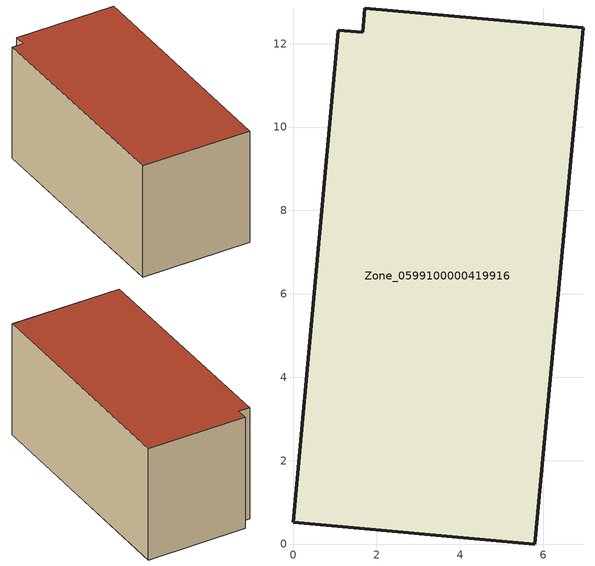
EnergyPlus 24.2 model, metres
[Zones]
Zone_0599100000419916
 floor ground (C_G): 0,0.53 1.07,12.32 1.66,12.27 1.72,12.85 6.96,12.38 5.79,0 z0
 wall outside (C_F): 0,0.53 5.79,0 6.96,12.38 1.72,12.85 1.66,12.27 1.07,12.32 0,0.53 z0:6.16
 roof outside (C_R): 1.07,12.32 0,0.53 5.79,0 6.96,12.38 1.72,12.85 1.66,12.27 z6.16
[BUILDING]
Pand.0599100000419916: North Axis=0; Terrain=City; Loads Convergence Tolerance Value=0.04; Temperature Convergence Tolerance Value=0.4; Solar Distribution=FullExterior; Maximum Number of Warmup Days=25; Minimum Number of Warmup Days=1
[Site:Location]
Rotterdam.The.Hague.AP_ZH_NLD Design_Conditions: Latitude=51.96; Longitude=4.45; Time Zone=1; Elevation=-4.5
[SITE:GROUNDTEMPERATURE:BUILDINGSURFACE]
18, 18, 18, 18, 18, 18, 18, 18, 18, 18, 18, 18
[MATERIAL] Thermal Absorptance=0.9; Solar Absorptance=0.7; Visible Absorptance=0.7
Name | Roughness | Thickness | Conductivity | Density | Specific Heat
G.TC.1992-2005 | MediumSmooth | 0.15 | 0.06 | 540 | 1210
F.TC.1992-2005 | Rough | 0.3 | 0.12 | 1920 | 840
R.TC.1992-2005 | MediumRough | 0.2 | 0.08 | 1500 | 1000
[CONSTRUCTION]
C_G: G.TC.1992-2005
C_F: F.TC.1992-2005
C_R: R.TC.1992-2005
[ZONE]
Zone_0599100000419916: Type=1; Multiplier=1; Ceiling Height=Autocalculate; Volume=Autocalculate; Floor Area=autocalculate; Part of Total Floor Area=Yes
[ZONEINFILTRATION:DESIGNFLOWRATE]
Infil_Zone_0599100000419916: Zone or ZoneList or Space or SpaceList=Zone_0599100000419916; Schedule=AlwaysOn; Design Flow Rate Calculation Method=Flow/Area; Flow Rate per Floor Area=0.0015; Constant Term Coefficient=1; Temperature Term Coefficient=0; Velocity Term Coefficient=0; Velocity Squared Term Coefficient=0
[HVACTEMPLATE:ZONE:IDEALLOADSAIRSYSTEM]
Zone_0599100000419916: Maximum Heating Supply Air Temperature=50; Minimum Cooling Supply Air Temperature=13; Maximum Heating Supply Air Humidity Ratio=0.0156; Minimum Cooling Supply Air Humidity Ratio=0.0077; Heating Limit=NoLimit; Cooling Limit=NoLimit; Dehumidification Control Type=ConstantSensibleHeatRatio; Cooling Sensible Heat Ratio=0.7; Dehumidification Setpoint=60; Humidification Control Type=None; Humidification Setpoint=30; Outdoor Air Method=None; Outdoor Air Flow Rate per Person=0.00944; Outdoor Air Flow Rate per Zone Floor Area=0; Outdoor Air Flow Rate per Zone=0; Demand Controlled Ventilation Type=None; Outdoor Air Economizer Type=NoEconomizer; Heat Recovery Type=None; Sensible Heat Recovery Effectiveness=0.7; Latent Heat Recovery Effectiveness=0.65
[ZONECONTROL:THERMOSTAT]
ThermostatControl_Zone_0599100000419916: Zone or ZoneList=Zone_0599100000419916; Control Type Schedule=DualSetpointControlType; Control 1=Thermostat_Zone_0599100000419916; Temperature Difference Between Cutout And Setpoint=0
[THERMOSTATSETPOINT:DUALSETPOINT]
Thermostat_Zone_0599100000419916: Heating Setpoint Temperature Schedule=HeatingSetpoint_Zone_0599100000419916; Cooling Setpoint Temperature Schedule=CoolingSetpoint_Zone_0599100000419916
[SCHEDULE:COMPACT]
HeatingSetpoint_Zone_0599100000419916: Through: 12/31, For: AllDays, Until: 24:00, 21
CoolingSetpoint_Zone_0599100000419916: Through: 12/31, For: AllDays, Until: 24:00, 24
DualSetpointControlType: Through: 12/31, For: AllDays, Until: 24:00, 4
AlwaysOn: Through: 12/31, For: AllDays, Until: 24:00, 1
